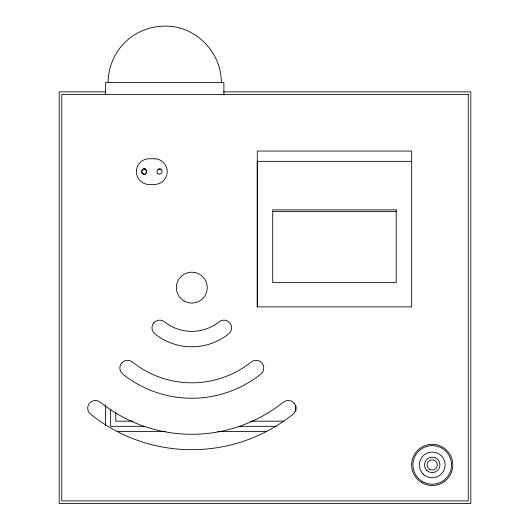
<?xml version="1.0" encoding="UTF-8"?>
<svg xmlns="http://www.w3.org/2000/svg" width="530" height="530" viewBox="0 0 530 530"><rect width="100%" height="100%" fill="white"/><g stroke="black" fill="none" stroke-linecap="round" stroke-linejoin="round"><path stroke-width="0.79" d="M257.282 306.883L257.282 151.043L411.644 151.043L411.644 306.883L257.282 306.883L257.282 161.339L411.644 161.339M108.113 82.614C108.166 67.76 114.228 53.133 124.689 42.592C136.972 30.197 154.846 24.473 172.098 26.5C199.499 29.667 221.745 55.034 221.308 82.614M105.477 91.876L59.188 91.876L59.188 503.5L470.812 503.5L470.812 91.876L223.673 91.876M142.934 169.057L145.419 169.057M157.841 169.057L161.153 169.057M272.625 211.424L396.745 211.424M133.136 421.178L115.785 421.178L115.785 412.923M250.438 421.178L283.484 421.178M144.591 426.319L110.644 426.319L110.644 409.776M238.997 426.319L276.262 426.319M117.05 431.466L165.804 431.466M217.75 431.466L266.603 431.466M295.873 405.496L295.873 411.273M223.879 94.744L223.879 82.614L105.536 82.614L105.536 94.744M105.496 405.039L105.496 425.683M141.536 171.455C147.188 181.724 148.499 162.028 141.536 171.455M468.242 94.446L61.758 94.446L61.758 500.929L468.242 500.929L468.242 94.446M154.376 158.761L149.228 158.761A12.866 12.866 0 0 0 136.369 171.627A12.866 12.866 0 0 0 149.228 184.493L154.376 184.493A12.866 12.866 0 0 0 167.242 171.627A12.866 12.866 0 0 0 154.376 158.761M396.208 209.867L272.718 209.867L272.718 282.629L396.208 282.629L396.208 209.867M422.576 481.618A19.292 19.292 0 0 0 451.52 464.909A19.292 19.292 0 0 0 422.576 448.201A19.292 19.292 0 0 0 422.576 481.618M423.125 474.005A12.866 12.866 0 0 0 444.65 468.242A12.866 12.866 0 0 0 428.896 452.488A12.866 12.866 0 0 0 423.125 474.005M426.829 470.428A7.718 7.718 0 0 0 439.701 466.824A7.718 7.718 0 0 0 430.141 457.476A7.718 7.718 0 0 0 426.829 470.428M184.082 301A15.436 15.436 0 0 0 207.237 287.631A15.436 15.436 0 0 0 184.082 274.268A15.436 15.436 0 0 0 184.082 301M153.64 323.002A7.718 7.718 0 0 0 154.846 333.847A59.168 59.168 0 0 0 228.755 333.847A7.718 7.718 0 0 0 229.96 323.002A7.718 7.718 0 0 0 219.115 321.79A43.738 43.738 0 0 1 164.486 321.79A7.718 7.718 0 0 0 153.64 323.002M121.509 363.183A7.718 7.718 0 0 0 122.715 374.034A110.624 110.624 0 0 0 260.886 374.034A7.718 7.718 0 0 0 262.098 363.183A7.718 7.718 0 0 0 251.246 361.977A95.188 95.188 0 0 1 132.354 361.977A7.718 7.718 0 0 0 121.509 363.183M294.229 403.37A7.718 7.718 0 0 0 283.384 402.164A146.644 146.644 0 0 1 100.223 402.164A7.718 7.718 0 0 0 89.371 403.37A7.718 7.718 0 0 0 90.577 414.215A162.074 162.074 0 0 0 293.024 414.215A7.718 7.718 0 0 0 294.229 403.37M158.238 173.853A2.571 2.571 0 0 0 162.094 171.627A2.571 2.571 0 0 0 158.238 169.401A2.571 2.571 0 0 0 158.238 173.853M142.802 173.853A2.571 2.571 0 0 0 146.658 171.627A2.571 2.571 0 0 0 142.802 169.401A2.571 2.571 0 0 0 142.802 173.853M421.933 482.737A20.584 20.584 0 0 0 452.805 464.909A20.584 20.584 0 0 0 421.933 447.088A20.584 20.584 0 0 0 421.933 482.737M429.452 469.249A5.148 5.148 0 0 0 437.363 465.141A5.148 5.148 0 0 0 429.85 460.345A5.148 5.148 0 0 0 429.452 469.249"/></g></svg>
